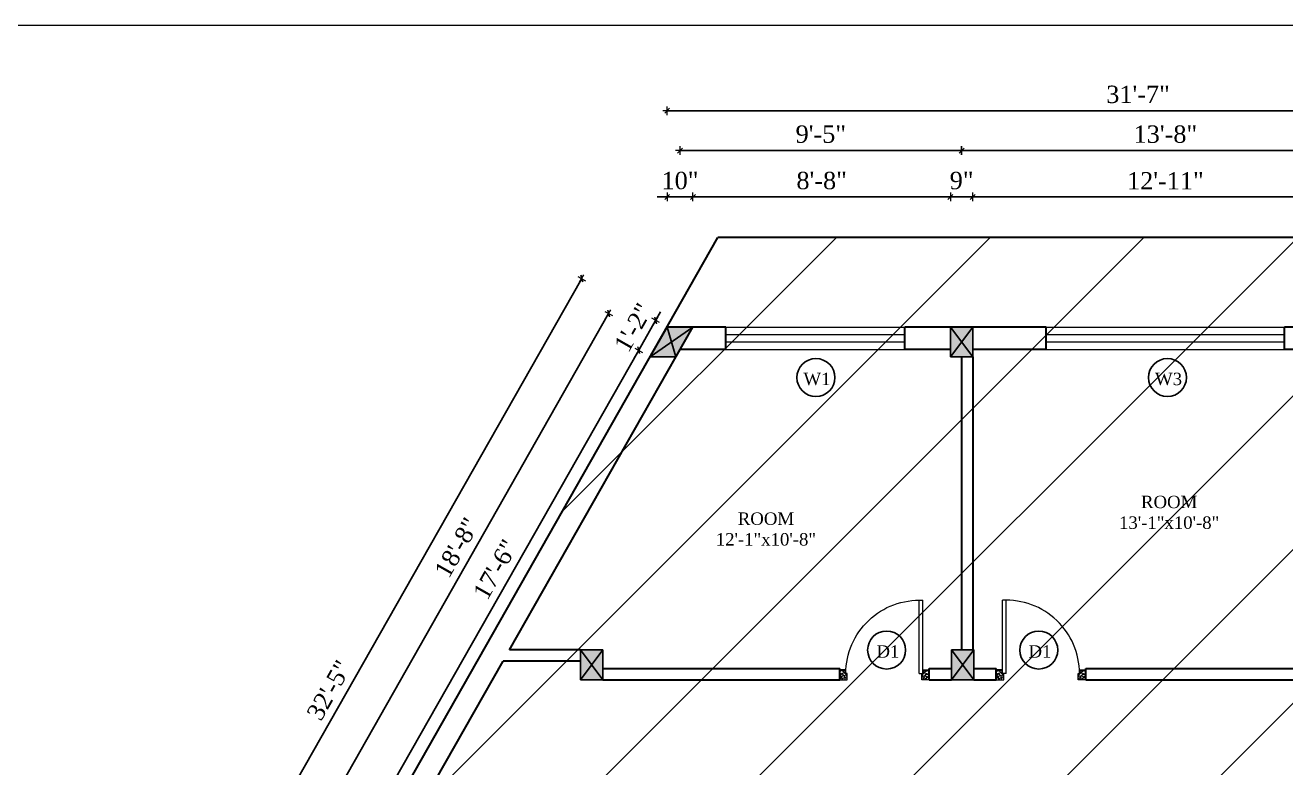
# Model space of a CAD drawing. Header units: inches. Extents: x 4069 to 291496, y -47643 to 12535.
# Drawn here: x 91860 to 92367, y 2679 to 2978 of the extents above; entities that cross this region are included whole.
import ezdxf

# ---------------------------------------------------------------- set-up
doc = ezdxf.new("R2010")
doc.units = ezdxf.units.IN
doc.header["$LTSCALE"] = 5
doc.header["$MEASUREMENT"] = 0
for name, color, linetype, lineweight in [('A-WALL', 7, 'Continuous', 9), ('Dimension', 7, 'Continuous', 18), ('DOOR', 62, 'Continuous', 0), ('Dw', 2, 'Continuous', 18), ('ele1', 21, 'Continuous', 20)]:
    doc.layers.add(name, color=color, linetype=linetype, lineweight=lineweight)
doc.layers.add('dim line', color=7, linetype='Continuous', lineweight=15, true_color=0xfab2b2)
doc.layers.add('TEXT', color=6, linetype='Continuous')
doc.layers.add('WALL', color=7, linetype='Continuous')
doc.styles.add('ordinary', font='times.ttf')
doc.dimstyles.new('Copy of 96', dxfattribs={"dimtxt": 7, "dimasz": 4, "dimexe": 0.5, "dimexo": 0.5, "dimgap": 3, "dimtad": 1, "dimdec": 1, "dimzin": 11, "dimdsep": 46, "dimlunit": 4, "dimtxsty": 'ordinary', "dimblk": 'OBLIQUE', "dimcen": 0.09, "dimse1": 1, "dimse2": 1, "dimclrt": 6, "dimazin": 0, "dimtfac": 1, "dimtdec": 1, "dimtix": 1, "dimtmove": 2, "dimatfit": 3, "dimldrblk": 'leader', "dimfxl": 0.5, "dimfxlon": 1, "dimtolj": 1, "dimtzin": 0, "dimarcsym": 0})

# ---------------------------------------------------------------- blocks, each defined once
blk = doc.blocks.new('c2a')
at = {"color": 1, "ltscale": 5}
for p, q in [((18091.63, 4625.76), (18084.82, 4613.76)), ((18101.98, 4625.76), (18091.63, 4625.76)), ((18095.17, 4613.76), (18101.98, 4625.76)), ((18084.82, 4613.76), (18095.17, 4613.76))]:
    blk.add_line(p, q, dxfattribs=at)
blk = doc.blocks.new('A$C27B36B59')
at = {"layer": 'DOOR'}
for p, q in [((0, 4), (0, 0)), ((2.5, 4), (0, 4)), ((0, 0), (3, 0)), ((2.5, 2.5), (2.5, 4)), ((3, 2.5), (2.5, 2.5)), ((3, 0), (3, 2.5))]:
    blk.add_line(p, q, dxfattribs=at)
for centre, radius, start, end in [((-1.4, -0.54), 4.75, 22.1411, 72.838), ((1.34, 2.09), 1.64, 45.138, 144.8948), ((2.21, 0.3), 2.49, 83.3149, 152.658), ((0.13, 0.37), 2.05, 349.4875, 93.6805), ((1.96, -0.47), 2.01, 58.7447, 166.495), ((-0.06, 0.32), 1.13, 343.542, 86.947), ((2.08, -0.4), 1.17, 38.2816, 160.1519)]:
    blk.add_arc(centre, radius, start, end, dxfattribs=at)
blk = doc.blocks.new('D2')
at = {"layer": 'DOOR'}
for p, q in [((74473.95, 24047.59), (74473.95, 24018.09)), ((74473.95, 24047.59), (74475.45, 24047.59)), ((74475.45, 24047.59), (74475.45, 24018.13))]:
    blk.add_line(p, q, dxfattribs=at)
blk.add_arc((74473.95, 24047.59), 29.5, 180, 272.9146, dxfattribs=at)
at = {"layer": 'DOOR', "xscale": -1, "rotation": 180}
blk.add_blockref('A$C27B36B59', (74441.95, 24050.09), dxfattribs=at)
at = {"layer": 'DOOR', "rotation": 180}
blk.add_blockref('A$C27B36B59', (74477.95, 24050.09), dxfattribs=at)
blk = doc.blocks.new('oblique')
at = {"color": 0, "lineweight": -2}
blk.add_line((0.25, 0.25), (-0.25, -0.25), dxfattribs=at)
at = {"layer": 'dim line', "lineweight": 9}
for p, q in [((-0.4375, 0), (0.4375, 0)), ((0, 0.4375), (0, -0.4375))]:
    blk.add_line(p, q, dxfattribs=at)
blk = doc.blocks.new('*D2041')
at = {"layer": 'A-WALL', "color": 0, "lineweight": -2, "ltscale": 50, "transparency": 16777216}
blk.add_line((92002.48, 2663.93), (92106.39, 2846.93), dxfattribs=at)
at = {"layer": 'Defpoints', "color": 0, "ltscale": 50, "transparency": 16777216}
for p in [(92106.39, 2846.93), (92111.04, 2844.3), (92007.13, 2661.3)]:
    blk.add_point(p, dxfattribs=at)
at = {"layer": 'A-WALL', "color": 0, "lineweight": -2, "ltscale": 50, "transparency": 16777216, "xscale": 4, "yscale": 4, "zscale": 4}
for p, rotation in [((92106.39, 2846.93), 60.4114854945213), ((92002.48, 2663.93), 240.4114854945213)]:
    blk.add_blockref('oblique', p, dxfattribs=dict(at, rotation=rotation))
at = {"layer": 'A-WALL', "color": 6, "ltscale": 50, "transparency": 16777216, "insert": (92048.72, 2758.68), "char_height": 7, "attachment_point": 5, "rotation": 60.4115, "style": 'ordinary'}
blk.add_mtext('\\A1;17\'-6"', dxfattribs=at)
blk = doc.blocks.new('_OBLIQUE')
at = {"color": 0, "linetype": 'ByBlock'}
blk.add_line((-0.5, -0.5), (0.5, 0.5), dxfattribs=at)
blk = doc.blocks.new('leader')
at = {"layer": 'Dimension'}
for p, q in [((0, -4.33), (0, 4.33)), ((-4.42, 0), (4.42, 0))]:
    blk.add_line(p, q, dxfattribs=at)
blk = doc.blocks.new('*D2042')
at = {"layer": 'A-WALL', "color": 0, "lineweight": -2, "ltscale": 50, "transparency": 16777216}
for p, q in [((92113.2, 2858.93), (92115.18, 2862.41)), ((92106.39, 2846.93), (92113.2, 2858.93)), ((92106.39, 2846.93), (92104.42, 2843.46))]:
    blk.add_line(p, q, dxfattribs=at)
at = {"layer": 'Defpoints', "color": 0, "ltscale": 50, "transparency": 16777216}
for p in [(92113.2, 2858.93), (92117.85, 2856.3), (92111.04, 2844.3)]:
    blk.add_point(p, dxfattribs=at)
at = {"layer": 'A-WALL', "color": 0, "lineweight": -2, "ltscale": 50, "transparency": 16777216, "xscale": 4, "yscale": 4, "zscale": 4}
for p, rotation in [((92113.2, 2858.93), 240.4114854945213), ((92106.39, 2846.93), 60.41148549452131)]:
    blk.add_blockref('oblique', p, dxfattribs=dict(at, rotation=rotation))
at = {"layer": 'A-WALL', "color": 6, "ltscale": 50, "transparency": 16777216, "insert": (92104.15, 2856.14), "char_height": 7, "attachment_point": 5, "rotation": 60.4115, "style": 'ordinary'}
blk.add_mtext('\\A1;1\'-2"', dxfattribs=at)
blk = doc.blocks.new('*D2043')
at = {"layer": 'A-WALL', "color": 0, "lineweight": -2, "ltscale": 50, "transparency": 16777216}
blk.add_line((92094.31, 2861.73), (91983.59, 2666.73), dxfattribs=at)
at = {"layer": 'Defpoints', "color": 0, "ltscale": 50, "transparency": 16777216}
for p in [(92114.44, 2850.3), (91983.59, 2666.73), (92003.72, 2655.3)]:
    blk.add_point(p, dxfattribs=at)
at = {"layer": 'A-WALL', "color": 0, "lineweight": -2, "ltscale": 50, "transparency": 16777216, "xscale": 4, "yscale": 4, "zscale": 4}
for p, rotation in [((92094.31, 2861.73), 60.41148549426671), ((91983.59, 2666.73), 240.4114854942667)]:
    blk.add_blockref('oblique', p, dxfattribs=dict(at, rotation=rotation))
at = {"layer": 'A-WALL', "color": 6, "ltscale": 50, "transparency": 16777216, "insert": (92033.24, 2767.47), "char_height": 7, "attachment_point": 5, "rotation": 60.4115, "style": 'ordinary'}
blk.add_mtext('\\A1;18\'-8"', dxfattribs=at)
blk = doc.blocks.new('*D2045')
at = {"layer": 'A-WALL', "color": 0, "lineweight": -2, "ltscale": 50, "transparency": 16777216}
blk.add_line((91891.56, 2537.81), (92083.48, 2875.81), dxfattribs=at)
at = {"layer": 'Defpoints', "color": 0, "ltscale": 50, "transparency": 16777216}
for p in [(92083.48, 2875.81), (92117.85, 2856.3), (91925.93, 2518.3)]:
    blk.add_point(p, dxfattribs=at)
at = {"layer": 'A-WALL', "color": 0, "lineweight": -2, "ltscale": 50, "transparency": 16777216, "xscale": 4, "yscale": 4, "zscale": 4}
for p, rotation in [((92083.48, 2875.81), 60.41148549426932), ((91891.56, 2537.81), 240.4114854942693)]:
    blk.add_blockref('oblique', p, dxfattribs=dict(at, rotation=rotation))
at = {"layer": 'A-WALL', "color": 6, "ltscale": 50, "transparency": 16777216, "insert": (91981.81, 2710.05), "char_height": 7, "attachment_point": 5, "rotation": 60.4115, "style": 'ordinary'}
blk.add_mtext('\\A1;32\'-5"', dxfattribs=at)
blk = doc.blocks.new('*D2046')
at = {"layer": 'A-WALL', "color": 0, "lineweight": -2, "ltscale": 50, "transparency": 16777216}
for p, q in [((92117.85, 2908.67), (92113.85, 2908.67)), ((92117.85, 2908.67), (92128.2, 2908.67)), ((92128.2, 2908.67), (92132.2, 2908.67))]:
    blk.add_line(p, q, dxfattribs=at)
at = {"layer": 'Defpoints', "color": 0, "ltscale": 50, "transparency": 16777216}
for p in [(92128.2, 2908.67), (92117.85, 2856.3), (92128.2, 2856.3)]:
    blk.add_point(p, dxfattribs=at)
at = {"layer": 'A-WALL', "color": 0, "lineweight": -2, "ltscale": 50, "transparency": 16777216, "xscale": 4, "yscale": 4, "zscale": 4}
blk.add_blockref('oblique', (92117.85, 2908.67), dxfattribs=at)
at = {"layer": 'A-WALL', "color": 0, "lineweight": -2, "ltscale": 50, "transparency": 16777216, "xscale": 4, "yscale": 4, "zscale": 4, "rotation": 180}
blk.add_blockref('oblique', (92128.2, 2908.67), dxfattribs=at)
at = {"layer": 'A-WALL', "color": 6, "ltscale": 50, "transparency": 16777216, "insert": (92123.02, 2915.23), "char_height": 7, "attachment_point": 5, "style": 'ordinary'}
blk.add_mtext('\\A1;10"', dxfattribs=at)
blk = doc.blocks.new('*D2047')
at = {"layer": 'A-WALL', "color": 0, "lineweight": -2, "ltscale": 50, "transparency": 16777216}
blk.add_line((92128.2, 2908.67), (92231.85, 2908.67), dxfattribs=at)
at = {"layer": 'Defpoints', "color": 0, "ltscale": 50, "transparency": 16777216}
for p in [(92231.85, 2908.67), (92128.2, 2856.3), (92231.85, 2856.3)]:
    blk.add_point(p, dxfattribs=at)
at = {"layer": 'A-WALL', "color": 0, "lineweight": -2, "ltscale": 50, "transparency": 16777216, "xscale": 4, "yscale": 4, "zscale": 4}
for p, rotation in [((92128.2, 2908.67), 180.0000000000261), ((92231.85, 2908.67), 2.605510395054913e-11)]:
    blk.add_blockref('oblique', p, dxfattribs=dict(at, rotation=rotation))
at = {"layer": 'A-WALL', "color": 6, "ltscale": 50, "transparency": 16777216, "insert": (92180.02, 2915.23), "char_height": 7, "attachment_point": 5, "style": 'ordinary'}
blk.add_mtext('\\A1;8\'-8"', dxfattribs=at)
blk = doc.blocks.new('*D2048')
at = {"layer": 'A-WALL', "color": 0, "lineweight": -2, "ltscale": 50, "transparency": 16777216}
for p, q in [((92231.85, 2908.67), (92227.85, 2908.67)), ((92231.85, 2908.67), (92240.85, 2908.67)), ((92240.85, 2908.67), (92244.85, 2908.67))]:
    blk.add_line(p, q, dxfattribs=at)
at = {"layer": 'Defpoints', "color": 0, "ltscale": 50, "transparency": 16777216}
for p in [(92240.85, 2908.67), (92231.85, 2856.3), (92240.85, 2856.3)]:
    blk.add_point(p, dxfattribs=at)
at = {"layer": 'A-WALL', "color": 0, "lineweight": -2, "ltscale": 50, "transparency": 16777216, "xscale": 4, "yscale": 4, "zscale": 4}
for p, rotation in [((92231.85, 2908.67), 2.605915483400167e-11), ((92240.85, 2908.67), 180.0000000000261)]:
    blk.add_blockref('oblique', p, dxfattribs=dict(at, rotation=rotation))
at = {"layer": 'A-WALL', "color": 6, "ltscale": 50, "transparency": 16777216, "insert": (92236.35, 2915.24), "char_height": 7, "attachment_point": 5, "style": 'ordinary'}
blk.add_mtext('\\A1;9"', dxfattribs=at)
blk = doc.blocks.new('*D2049')
at = {"layer": 'A-WALL', "color": 0, "lineweight": -2, "ltscale": 50, "transparency": 16777216}
blk.add_line((92240.85, 2908.67), (92395.85, 2908.67), dxfattribs=at)
at = {"layer": 'Defpoints', "color": 0, "ltscale": 50, "transparency": 16777216}
for p in [(92395.85, 2908.67), (92240.85, 2856.3), (92395.85, 2856.3)]:
    blk.add_point(p, dxfattribs=at)
at = {"layer": 'A-WALL', "color": 0, "lineweight": -2, "ltscale": 50, "transparency": 16777216, "xscale": 4, "yscale": 4, "zscale": 4}
for p, rotation in [((92240.85, 2908.67), 180.0000000000261), ((92395.85, 2908.67), 2.605510395054913e-11)]:
    blk.add_blockref('oblique', p, dxfattribs=dict(at, rotation=rotation))
at = {"layer": 'A-WALL', "color": 6, "ltscale": 50, "transparency": 16777216, "insert": (92318.35, 2915.17), "char_height": 7, "attachment_point": 5, "style": 'ordinary'}
blk.add_mtext('\\A1;12\'-11"', dxfattribs=at)
blk = doc.blocks.new('*D2054')
at = {"layer": 'A-WALL', "color": 0, "lineweight": -2, "ltscale": 50, "transparency": 16777216}
blk.add_line((92400.35, 2927.35), (92236.35, 2927.35), dxfattribs=at)
at = {"layer": 'Defpoints', "color": 0, "ltscale": 50, "transparency": 16777216}
for p in [(92236.35, 2927.35), (92236.35, 2856.3), (92400.35, 2856.3)]:
    blk.add_point(p, dxfattribs=at)
at = {"layer": 'A-WALL', "color": 0, "lineweight": -2, "ltscale": 50, "transparency": 16777216, "xscale": 4, "yscale": 4, "zscale": 4, "rotation": 180}
blk.add_blockref('oblique', (92236.35, 2927.35), dxfattribs=at)
at = {"layer": 'A-WALL', "color": 0, "lineweight": -2, "ltscale": 50, "transparency": 16777216, "xscale": 4, "yscale": 4, "zscale": 4}
blk.add_blockref('oblique', (92400.35, 2927.35), dxfattribs=at)
at = {"layer": 'A-WALL', "color": 6, "ltscale": 50, "transparency": 16777216, "insert": (92318.35, 2933.91), "char_height": 7, "attachment_point": 5, "style": 'ordinary'}
blk.add_mtext('\\A1;13\'-8"', dxfattribs=at)
blk = doc.blocks.new('*D2055')
at = {"layer": 'A-WALL', "color": 0, "lineweight": -2, "ltscale": 50, "transparency": 16777216}
blk.add_line((92236.35, 2927.35), (92123.02, 2927.35), dxfattribs=at)
at = {"layer": 'Defpoints', "color": 0, "ltscale": 50, "transparency": 16777216}
for p in [(92123.02, 2927.35), (92123.02, 2856.3), (92236.35, 2856.3)]:
    blk.add_point(p, dxfattribs=at)
at = {"layer": 'A-WALL', "color": 0, "lineweight": -2, "ltscale": 50, "transparency": 16777216, "xscale": 4, "yscale": 4, "zscale": 4, "rotation": 180}
blk.add_blockref('oblique', (92123.02, 2927.35), dxfattribs=at)
at = {"layer": 'A-WALL', "color": 0, "lineweight": -2, "ltscale": 50, "transparency": 16777216, "xscale": 4, "yscale": 4, "zscale": 4}
blk.add_blockref('oblique', (92236.35, 2927.35), dxfattribs=at)
at = {"layer": 'A-WALL', "color": 6, "ltscale": 50, "transparency": 16777216, "insert": (92179.69, 2933.92), "char_height": 7, "attachment_point": 5, "style": 'ordinary'}
blk.add_mtext('\\A1;9\'-5"', dxfattribs=at)
blk = doc.blocks.new('*D2056')
at = {"layer": 'A-WALL', "color": 0, "lineweight": -2, "ltscale": 50, "transparency": 16777216}
blk.add_line((92117.85, 2943.36), (92496.85, 2943.36), dxfattribs=at)
at = {"layer": 'Defpoints', "color": 0, "ltscale": 50, "transparency": 16777216}
for p in [(92496.85, 2943.36), (92117.85, 2856.3), (92496.85, 2856.3)]:
    blk.add_point(p, dxfattribs=at)
at = {"layer": 'A-WALL', "color": 0, "lineweight": -2, "ltscale": 50, "transparency": 16777216, "xscale": 4, "yscale": 4, "zscale": 4, "rotation": 180}
blk.add_blockref('oblique', (92117.85, 2943.36), dxfattribs=at)
at = {"layer": 'A-WALL', "color": 0, "lineweight": -2, "ltscale": 50, "transparency": 16777216, "xscale": 4, "yscale": 4, "zscale": 4}
blk.add_blockref('oblique', (92496.85, 2943.36), dxfattribs=at)
at = {"layer": 'A-WALL', "color": 6, "ltscale": 50, "transparency": 16777216, "insert": (92307.35, 2949.93), "char_height": 7, "attachment_point": 5, "style": 'ordinary'}
blk.add_mtext('\\A1;31\'-7"', dxfattribs=at)

msp = doc.modelspace()

# ---------------------------------------------------------------- hatches: boundary and pattern name
at = {"layer": 'WALL', "linetype": 'ByBlock', "ltscale": 5, "true_color": 0xf8991e}
h = msp.add_hatch(dxfattribs=at)
h.set_pattern_fill('ANSI31', color=30, scale=350)
h.set_pattern_definition([(45, (83816.94, 5103.35), (-30.93592, 30.93592), [])])
h.paths.add_polyline_path([(91905.48764, 2482.29725), (92138.29136, 2892.29725), (92496.73934, 2892.29725), (92498.33849, 2614.29725), (92546.92894, 2614.29725), (92546.92894, 2524.29725), (92498.92894, 2524.29725), (92499.15036, 2482.29725)])
h = msp.add_hatch(color=30, dxfattribs=at)
h.dxf.hatch_style = 1
h.paths.add_polyline_path([(92119.618, 2850.29725), (92121.38595, 2844.29725), (92128.19971, 2856.29725)])
h.paths.add_polyline_path([(92119.618, 2850.29725), (92128.19971, 2856.29725), (92117.85005, 2856.29725)])
h.paths.add_polyline_path([(92117.85005, 2856.29725), (92111.03629, 2844.29725), (92119.618, 2850.29725)])
h.paths.add_polyline_path([(92119.618, 2850.29725), (92111.03629, 2844.29725), (92121.38595, 2844.29725)])
h = msp.add_hatch(color=30, dxfattribs=at)
h.dxf.hatch_style = 1
h.paths.add_polyline_path([(92236.34997, 2850.29725), (92231.84997, 2844.29725), (92240.84997, 2844.29725)])
h.paths.add_polyline_path([(92240.84997, 2844.29725), (92240.84997, 2856.29725), (92236.34997, 2850.29725)])
h.paths.add_polyline_path([(92236.34997, 2850.29725), (92240.84997, 2856.29725), (92231.84997, 2856.29725)])
h.paths.add_polyline_path([(92231.84997, 2856.29725), (92231.84997, 2844.29725), (92236.34997, 2850.29725)])
h = msp.add_hatch(color=30, dxfattribs=at)
h.dxf.hatch_style = 1
h.paths.add_polyline_path([(92087.42886, 2720.29725), (92082.92886, 2714.29725), (92091.92886, 2714.29725)])
h.paths.add_polyline_path([(92091.92886, 2714.29725), (92091.92886, 2726.29725), (92087.42886, 2720.29725)])
h.paths.add_polyline_path([(92087.42886, 2720.29725), (92091.92886, 2726.29725), (92082.92886, 2726.29725)])
h.paths.add_polyline_path([(92082.92886, 2726.29725), (92082.92886, 2714.29725), (92087.42886, 2720.29725)])
h = msp.add_hatch(color=30, dxfattribs=at)
h.dxf.hatch_style = 1
h.paths.add_polyline_path([(92236.7802, 2720.29725), (92232.2802, 2714.29725), (92241.2802, 2714.29725)])
h.paths.add_polyline_path([(92241.2802, 2714.29725), (92241.2802, 2726.29725), (92236.7802, 2720.29725)])
h.paths.add_polyline_path([(92236.7802, 2720.29725), (92241.2802, 2726.29725), (92232.2802, 2726.29725)])
h.paths.add_polyline_path([(92232.2802, 2726.29725), (92232.2802, 2714.29725), (92236.7802, 2720.29725)])

# ---------------------------------------------------------------- linework, layer by layer
at = {"color": 1, "ltscale": 5}
for p, q in [((92111.03629, 2844.29725), (92128.19971, 2856.29725)), ((92117.85005, 2856.29725), (92121.38595, 2844.29725)), ((92231.84997, 2844.29725), (92240.84997, 2856.29725)), ((92240.84997, 2844.29725), (92231.84997, 2856.29725)), ((92082.92886, 2714.29725), (92091.92886, 2726.29725)), ((92091.92886, 2714.29725), (92082.92886, 2726.29725)), ((92232.2802, 2714.29725), (92241.2802, 2726.29725)), ((92241.2802, 2714.29725), (92232.2802, 2726.29725))]:
    msp.add_line(p, q, dxfattribs=at)
at = {"layer": 'A-WALL', "lineweight": 30}
for p, q in [((91905.48764, 2482.29725), (92138.29136, 2892.29725)), ((92395.84997, 2892.29725), (92138.29136, 2892.29725)), ((92054.3839, 2726.29725), (92128.19971, 2856.29725)), ((92141.46968, 2856.29725), (92117.85005, 2856.29725)), ((92141.46968, 2847.29725), (92141.46968, 2856.29725)), ((92270.34997, 2856.29725), (92213.46968, 2856.29725)), ((92213.46968, 2847.29725), (92213.46968, 2856.29725)), ((92270.34997, 2847.29725), (92270.34997, 2856.29725)), ((92404.84997, 2856.29725), (92366.34997, 2856.29725)), ((92366.34997, 2847.29725), (92366.34997, 2856.29725)), ((92141.46968, 2847.29725), (92123.08939, 2847.29725)), ((92231.84997, 2847.29725), (92213.46968, 2847.29725)), ((92270.34997, 2847.29725), (92240.84997, 2847.29725)), ((92395.84997, 2847.29725), (92366.34997, 2847.29725)), ((92236.34997, 2844.29725), (92236.34997, 2726.29725)), ((92240.84997, 2844.29725), (92240.84997, 2726.29725)), ((92082.92886, 2726.29725), (92054.3839, 2726.29725)), ((91936.2786, 2518.29725), (92051.82874, 2721.79725)), ((92082.92886, 2721.79725), (92051.82874, 2721.79725)), ((92091.92886, 2718.79725), (92187.2802, 2718.79725)), ((92091.92886, 2714.29725), (92187.2802, 2714.29725)), ((92187.2802, 2714.29725), (92187.2802, 2718.79725)), ((92223.2802, 2718.79725), (92232.2802, 2718.79725)), ((92223.2802, 2714.29725), (92223.2802, 2718.79725)), ((92223.2802, 2714.29725), (92232.2802, 2714.29725)), ((92241.2802, 2718.79725), (92250.2802, 2718.79725)), ((92241.2802, 2714.29725), (92250.2802, 2714.29725)), ((92250.2802, 2714.29725), (92250.2802, 2718.79725)), ((92286.2802, 2718.79725), (92391.8937, 2718.79725)), ((92286.2802, 2714.29725), (92286.2802, 2718.79725)), ((92286.2802, 2714.29725), (92391.8937, 2714.29725))]:
    msp.add_line(p, q, dxfattribs=at)
at = {"layer": 'Dw', "color": 3}
for p, q in [((92141.46968, 2856.29725), (92213.46968, 2856.29725)), ((92270.34997, 2856.29725), (92366.34997, 2856.29725)), ((92141.46968, 2853.29725), (92213.46968, 2853.29725)), ((92270.34997, 2853.29725), (92366.34997, 2853.29725)), ((92141.46968, 2850.29725), (92213.46968, 2850.29725)), ((92141.46968, 2847.29725), (92213.46968, 2847.29725)), ((92270.34997, 2850.29725), (92366.34997, 2850.29725)), ((92270.34997, 2847.29725), (92366.34997, 2847.29725))]:
    msp.add_line(p, q, dxfattribs=at)
at = {"layer": 'ele1'}
msp.add_lwpolyline([(90199.57197, 2977.82099), (93284.53642, 2977.82099), (93284.53642, 822.48801), (90199.57197, 822.48801)], close=True, dxfattribs=at)
msp.add_lwpolyline([(90199.57197, 2977.82099), (93284.53642, 2977.82099), (93284.53642, 822.48801), (90199.57197, 822.48801)], close=True, dxfattribs=at)
at = {"layer": 'TEXT'}
for centre in [(92177.71941, 2835.94848), (92319.18305, 2835.94848), (92206.16474, 2726.21686), (92267.39566, 2726.21686)]:
    msp.add_circle(centre, 7.64038, dxfattribs=at)
at = {"layer": 'WALL', "color": 2, "linetype": 'ByBlock', "ltscale": 5}
for points in [[(92111.03629, 2844.29725), (92121.38595, 2844.29725), (92128.19971, 2856.29725), (92117.85005, 2856.29725)], [(92231.84997, 2844.29725), (92240.84997, 2844.29725), (92240.84997, 2856.29725), (92231.84997, 2856.29725)], [(92082.92886, 2714.29725), (92091.92886, 2714.29725), (92091.92886, 2726.29725), (92082.92886, 2726.29725)], [(92232.2802, 2714.29725), (92241.2802, 2714.29725), (92241.2802, 2726.29725), (92232.2802, 2726.29725)]]:
    msp.add_lwpolyline(points, close=True, dxfattribs=at)

# ---------------------------------------------------------------- block references
msp.add_blockref('c2a', (74026.21707, -1769.46192), dxfattribs=at)
at = {"layer": 'WALL', "color": 2, "linetype": 'ByBlock', "xscale": -1, "rotation": 180}
msp.add_blockref('D2', (17745.32898, 26764.38517), dxfattribs=at)
at = {"layer": 'WALL', "color": 2, "linetype": 'ByBlock', "rotation": 180}
msp.add_blockref('D2', (166728.23143, 26764.38517), dxfattribs=at)

# ---------------------------------------------------------------- texts
at = {"layer": 'TEXT', "style": 'ordinary'}
for s, rotation, p in [('W1', 0.0003881, (92172.68641, 2832.88436)), ('W3', 0.0003881, (92314.15005, 2832.88436)), ('D1', 359.9996119, (92202.06674, 2723.1528)), ('D1', 0.0003881, (92263.24564, 2723.15275))]:
    msp.add_text(s, height=5, rotation=rotation, dxfattribs=at).set_placement(p)
at = {"layer": 'TEXT', "char_height": 5, "attachment_point": 8, "rotation": 359.9996119, "style": 'ordinary'}
for s, insert in [('ROOM\\P13\'-1"x10\'-8"', (92319.86092, 2774.94963)), ('ROOM\\P12\'-1"x10\'-8"', (92157.59048, 2768.22573))]:
    msp.add_mtext_dynamic_manual_height_columns(s, width=101.5687276, gutter_width=1720.71691, heights=[0], dxfattribs=dict(at, insert=insert))

# ---------------------------------------------------------------- dimensions: what is measured, and where the dimension line sits
at = {"layer": 'A-WALL', "ltscale": 50}
for base, p1, p2, picture, middle in [((92496.85005, 2943.36308), (92117.85005, 2856.29725), (92496.85005, 2856.29725), '*D2056', (92307.35005, 2949.93373)), ((92123.02488, 2927.34602), (92236.34997, 2856.29725), (92123.02488, 2856.29725), '*D2055', (92179.68743, 2933.91668)), ((92236.34997, 2927.34602), (92400.34997, 2856.29725), (92236.34997, 2856.29725), '*D2054', (92318.34997, 2933.90658))]:
    dim = msp.add_linear_dim(base=base, p1=p1, p2=p2, dimstyle='Copy of 96', override={"dimdec": 0, "dimblk": 'oblique', "dimtdec": 0, "dimarcsym": 1}, dxfattribs=at)
    dim.commit()
    dim.dimension.update_dxf_attribs({"geometry": picture, "text_midpoint": middle})
for p1, p2, distance, picture, middle in [((92117.85005, 2856.29725), (92128.19971, 2856.29725), 52.37244, '*D2046', (92123.02488, 2915.23025)), ((91925.92894, 2518.29725), (92117.85005, 2856.29725), 39.52759, '*D2045', (91981.81152, 2710.05409)), ((92114.44317, 2850.29725), (92003.71945, 2655.29725), -23.15088, '*D2043', (92033.24442, 2767.4678))]:
    dim = msp.add_aligned_dim(p1=p1, p2=p2, distance=distance, dimstyle='Copy of 96', override={"dimdec": 0, "dimblk": 'oblique', "dimtdec": 0, "dimarcsym": 1}, dxfattribs=at)
    dim.commit()
    dim.dimension.update_dxf_attribs({"geometry": picture, "text_midpoint": middle})
for base, p1, p2, angle, picture, middle in [((92231.84997, 2908.66969), (92128.19971, 2856.29725), (92231.84997, 2856.29725), 180, '*D2047', (92180.02484, 2915.23025)), ((92240.84997, 2908.66969), (92231.84997, 2856.29725), (92240.84997, 2856.29725), 180, '*D2048', (92236.34997, 2915.24035)), ((92395.84997, 2908.66969), (92240.84997, 2856.29725), (92395.84997, 2856.29725), 180, '*D2049', (92318.34997, 2915.16969)), ((92113.20475, 2858.93492), (92111.03629, 2844.29725), (92117.85005, 2856.29725), 240.4114855, '*D2042', (92104.14551, 2856.14441)), ((92106.39098, 2846.93492), (92007.12634, 2661.29725), (92111.03629, 2844.29725), 240.4114855, '*D2041', (92048.72221, 2758.6793))]:
    dim = msp.add_linear_dim(base=base, p1=p1, p2=p2, angle=angle, dimstyle='Copy of 96', override={"dimdec": 0, "dimblk": 'oblique', "dimtdec": 0, "dimarcsym": 1}, dxfattribs=at)
    dim.commit()
    dim.dimension.update_dxf_attribs({"geometry": picture, "text_midpoint": middle})

doc.saveas('drawing.dxf')
